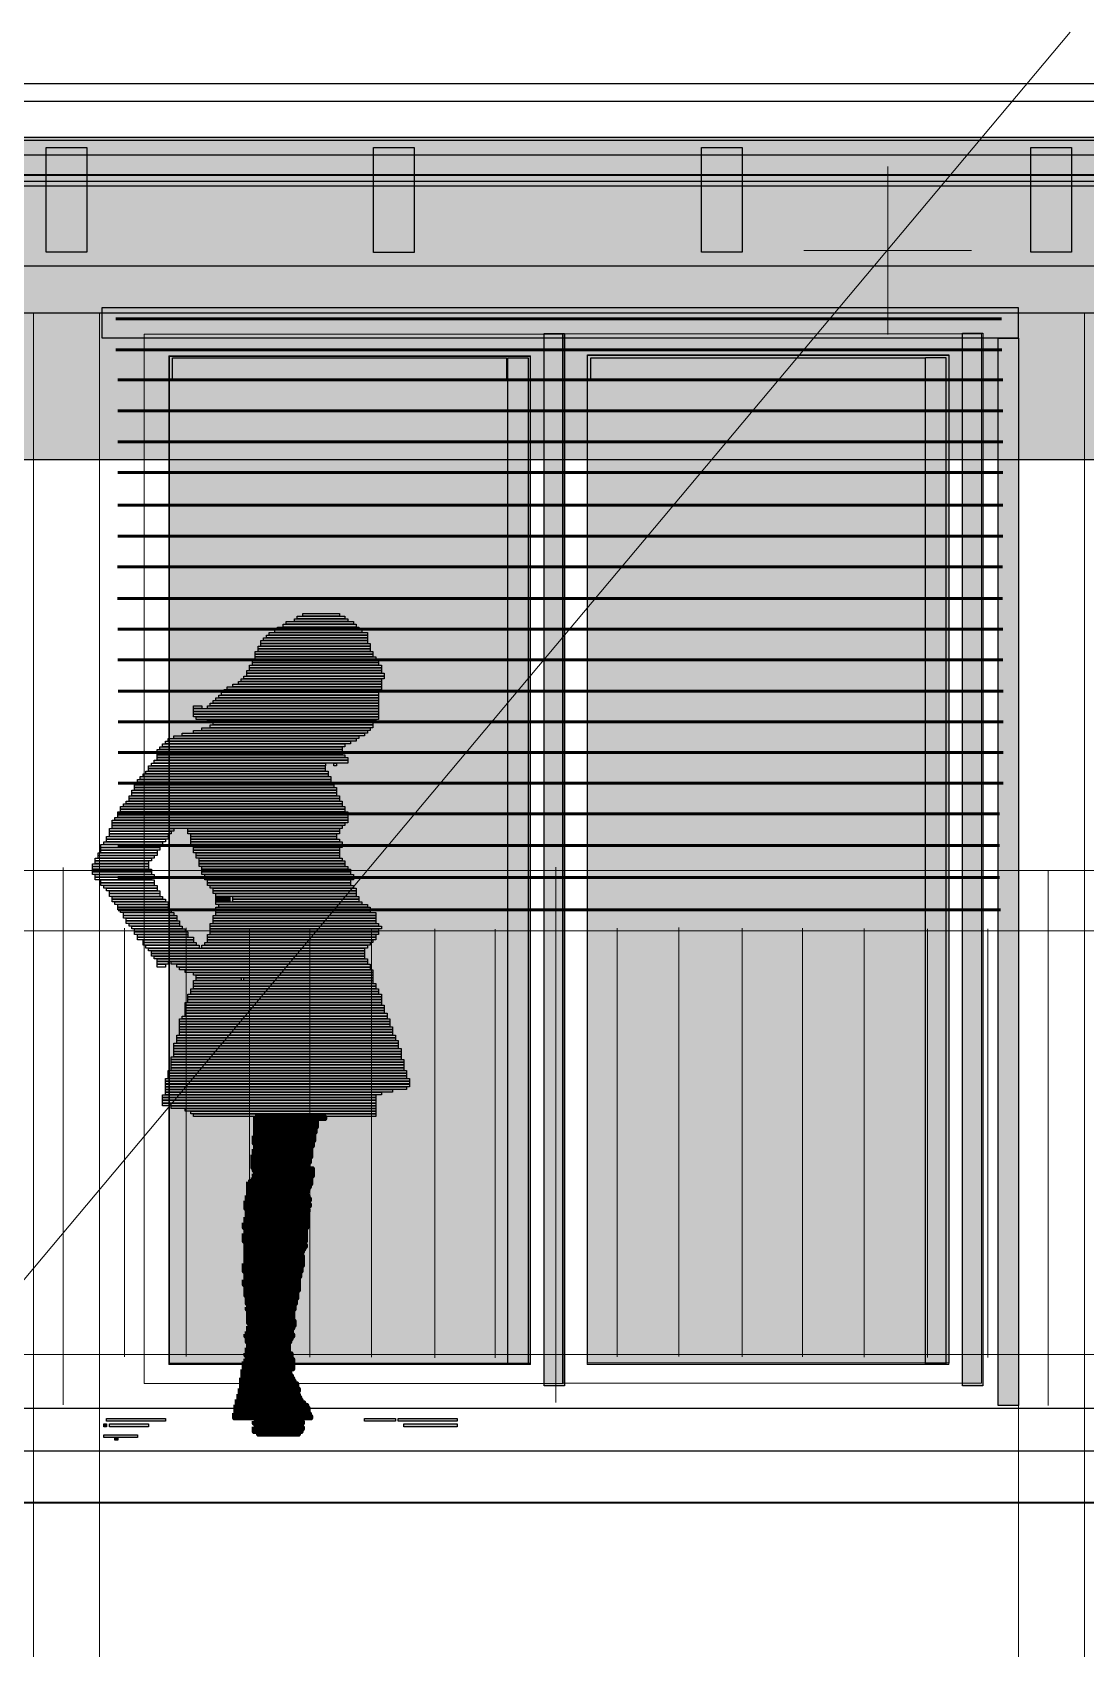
# Model space of a CAD drawing. Header units: millimetres. Extents: x 1 to 41669, y 1850 to 28527.
# Drawn here: x 13670 to 15836, y 20716 to 24039 of the extents above; entities that cross this region are included whole.
import ezdxf

# ---------------------------------------------------------------- set-up
doc = ezdxf.new("R2010")
doc.units = ezdxf.units.MM
doc.header["$LTSCALE"] = 50
for name, color, linetype in [('00_Wand_Bestand', 7, 'Continuous'), ('02_Grundstuecksgrenze', 8, 'Continuous'), ('05_Linien_stark', 7, 'Continuous'), ('06_Linien_fein', 3, 'Continuous'), ('07_Bemassung', 6, 'Continuous')]:
    doc.layers.add(name, color=color, linetype=linetype)

msp = doc.modelspace()

# ---------------------------------------------------------------- hatches: boundary and pattern name
at = {"layer": '00_Wand_Bestand', "transparency": 33554500}
for points in [[(11787.1, 23816.6), (23792, 23816.6), (23792, 23557.9), (11787.1, 23557.9)], [(11791.1, 23823.1), (23792.5, 23823.1), (23792.5, 23159.6), (11791.1, 23159.6)]]:
    msp.add_hatch(color=7, dxfattribs=at).paths.add_polyline_path(points)
at = {"layer": '00_Wand_Bestand'}
for points in [[(14209.2, 22832.7), (14318.8, 22832.7), (14318.8, 22827.2), (14209.2, 22827.2)], [(14215, 22838.4), (14313, 22838.4), (14313, 22832.8), (14215, 22832.8)], [(14226.5, 22844), (14301.5, 22844), (14301.5, 22838.3), (14226.5, 22838.3)], [(14151.5, 22799.2), (14359.1, 22799.2), (14359.1, 22793.6), (14151.5, 22793.6)], [(14157.3, 22804.8), (14359.2, 22804.8), (14359.2, 22799.2), (14157.3, 22799.2)], [(14168.9, 22810.4), (14347.6, 22810.4), (14347.6, 22804.8), (14168.9, 22804.8)], [(14174.6, 22816), (14341.8, 22816), (14341.8, 22810.4), (14174.6, 22810.4)], [(14186.1, 22821.6), (14336.1, 22821.6), (14336.1, 22816), (14186.1, 22816)], [(14191.9, 22827.2), (14330.3, 22827.2), (14330.3, 22821.6), (14191.9, 22821.6)], [(14128.5, 22765.7), (14370.7, 22765.7), (14370.7, 22760.1), (14128.5, 22760.1)], [(14134.3, 22776.9), (14364.9, 22776.9), (14364.9, 22771.3), (14134.3, 22771.3)], [(14134.3, 22771.3), (14364.9, 22771.3), (14364.9, 22765.7), (14134.3, 22765.7)], [(14140, 22788), (14359.2, 22788), (14359.2, 22782.5), (14140, 22782.5)], [(14140, 22782.4), (14364.9, 22782.4), (14364.9, 22776.9), (14140, 22776.9)], [(14145.8, 22793.6), (14359.1, 22793.6), (14359.1, 22788), (14145.8, 22788)], [(14116.9, 22737.7), (14388, 22737.7), (14388, 22732.1), (14116.9, 22732.1)], [(14116.9, 22732.1), (14388, 22732.1), (14388, 22726.5), (14116.9, 22726.5)], [(14122.7, 22748.9), (14382.2, 22748.9), (14382.2, 22743.3), (14122.7, 22743.3)], [(14122.7, 22743.3), (14382.2, 22743.3), (14382.2, 22737.7), (14122.7, 22737.7)], [(14128.5, 22760.1), (14370.7, 22760.1), (14370.7, 22754.5), (14128.5, 22754.5)], [(14128.5, 22754.5), (14376.4, 22754.5), (14376.4, 22748.9), (14128.5, 22748.9)], [(14082.3, 22698.6), (14388, 22698.6), (14388, 22693), (14082.3, 22693)], [(14093.9, 22704.2), (14388, 22704.2), (14388, 22698.6), (14093.9, 22698.6)], [(14099.6, 22709.8), (14388, 22709.8), (14388, 22704.2), (14099.6, 22704.2)], [(14105.4, 22715.3), (14393.8, 22715.3), (14393.8, 22709.8), (14105.4, 22709.8)], [(14111.1, 22726.5), (14388, 22726.5), (14388, 22720.9), (14111.1, 22720.9)], [(14111.1, 22720.9), (14393.8, 22720.9), (14393.8, 22715.3), (14111.1, 22715.3)], [(14042, 22665), (14382.2, 22665), (14382.2, 22659.4), (14042, 22659.4)], [(14047.7, 22670.6), (14382.2, 22670.6), (14382.2, 22665), (14047.7, 22665)], [(14053.5, 22676.2), (14382.2, 22676.2), (14382.2, 22670.6), (14053.5, 22670.6)], [(14059.3, 22681.8), (14382.2, 22681.8), (14382.2, 22676.2), (14059.3, 22676.2)], [(14065, 22687.4), (14388, 22687.4), (14388, 22681.8), (14065, 22681.8)], [(14070.8, 22693), (14388, 22693), (14388, 22687.4), (14070.8, 22687.4)], [(14001.6, 22648.3), (14382.2, 22648.3), (14382.2, 22642.7), (14001.6, 22642.7)], [(14001.6, 22642.7), (14382.2, 22642.7), (14382.2, 22637), (14001.6, 22637)], [(14001.6, 22637.1), (14382.2, 22637.1), (14382.2, 22631.5), (14001.6, 22631.5)], [(14007.4, 22631.5), (14382.2, 22631.5), (14382.2, 22625.9), (14007.4, 22625.9)], [(14036.2, 22659.4), (14382.2, 22659.4), (14382.2, 22653.8), (14036.2, 22653.8)], [(13978.5, 22597.9), (14353.4, 22597.9), (14353.4, 22592.3), (13978.5, 22592.3)], [(14001.6, 22603.5), (14359.1, 22603.5), (14359.1, 22597.9), (14001.6, 22597.9)], [(14018.9, 22609.1), (14364.9, 22609.1), (14364.9, 22603.5), (14018.9, 22603.5)], [(14030.4, 22625.9), (14376.4, 22625.9), (14376.4, 22620.3), (14030.4, 22620.3)], [(14036.2, 22614.7), (14370.7, 22614.7), (14370.7, 22609.1), (14036.2, 22609.1)], [(14042, 22620.3), (14370.7, 22620.3), (14370.7, 22614.7), (14042, 22614.7)], [(13926.6, 22564.4), (14307.3, 22564.4), (14307.3, 22558.8), (13926.6, 22558.8)], [(13932.4, 22570), (14307.3, 22570), (14307.3, 22564.4), (13932.4, 22564.4)], [(13938.1, 22575.6), (14313, 22575.6), (14313, 22570), (13938.1, 22570)], [(13943.9, 22581.1), (14324.5, 22581.1), (14324.5, 22575.6), (13943.9, 22575.6)], [(13949.7, 22586.8), (14336.1, 22586.8), (14336.1, 22581.2), (13949.7, 22581.2)], [(13961.3, 22592.3), (14341.9, 22592.3), (14341.9, 22586.7), (13961.3, 22586.7)], [(13909.3, 22530.8), (14272.6, 22530.8), (14272.6, 22525.2), (13909.3, 22525.2)], [(13920.9, 22542), (14318.8, 22542), (14318.8, 22536.4), (13920.9, 22536.4)], [(13926.6, 22558.8), (14307.3, 22558.8), (14307.3, 22553.2), (13926.6, 22553.2)], [(13926.6, 22553.2), (14313, 22553.2), (14313, 22547.6), (13926.6, 22547.6)], [(13926.6, 22547.6), (14318.8, 22547.6), (14318.8, 22542), (13926.6, 22542)], [(13886.3, 22502.9), (14284.2, 22502.9), (14284.2, 22497.3), (13886.3, 22497.3)], [(13886.3, 22497.3), (14290, 22497.3), (14290, 22491.7), (13886.3, 22491.7)], [(13892, 22508.5), (14284.2, 22508.5), (14284.2, 22502.9), (13892, 22502.9)], [(13897.8, 22514), (14278.4, 22514), (14278.4, 22508.5), (13897.8, 22508.5)], [(13903.6, 22519.7), (14278.4, 22519.7), (14278.4, 22514.1), (13903.6, 22514.1)], [(13909.3, 22525.3), (14272.6, 22525.3), (14272.6, 22519.6), (13909.3, 22519.6)], [(13869, 22469.3), (14301.5, 22469.3), (14301.5, 22463.7), (13869, 22463.7)], [(13869, 22463.7), (14301.5, 22463.7), (14301.5, 22458.2), (13869, 22458.2)], [(13874.7, 22480.5), (14295.7, 22480.5), (14295.7, 22474.9), (13874.7, 22474.9)], [(13874.7, 22474.9), (14295.7, 22474.9), (14295.7, 22469.3), (13874.7, 22469.3)], [(13880.5, 22491.7), (14289.9, 22491.7), (14289.9, 22486.1), (13880.5, 22486.1)], [(13880.5, 22486.1), (14295.7, 22486.1), (14295.7, 22480.5), (13880.5, 22480.5)], [(13845.9, 22435.8), (14318.8, 22435.8), (14318.8, 22430.2), (13845.9, 22430.2)], [(13845.9, 22430.2), (14318.8, 22430.2), (14318.8, 22424.6), (13845.9, 22424.6)], [(13851.7, 22447), (14313, 22447), (14313, 22441.4), (13851.7, 22441.4)], [(13851.7, 22441.4), (14313, 22441.4), (14313, 22435.8), (13851.7, 22435.8)], [(13857.4, 22452.6), (14307.2, 22452.6), (14307.2, 22447), (13857.4, 22447)], [(13863.2, 22458.2), (14307.3, 22458.2), (14307.3, 22452.6), (13863.2, 22452.6)], [(13834.4, 22419), (14318.8, 22419), (14318.8, 22413.4), (13834.4, 22413.4)], [(13834.4, 22413.4), (14313, 22413.4), (14313, 22407.8), (13834.4, 22407.8)], [(13834.4, 22407.8), (14307.3, 22407.8), (14307.3, 22402.2), (13834.4, 22402.2)], [(13840.1, 22424.6), (14318.8, 22424.6), (14318.8, 22419), (13840.1, 22419)], [(13834.4, 22262.4), (13938.2, 22262.4), (13938.2, 22256.9), (13834.4, 22256.9)], [(14047.7, 22262.4), (14076.5, 22262.4), (14076.5, 22256.9), (14047.7, 22256.9)], [(14082.3, 22262.4), (14341.8, 22262.4), (14341.8, 22256.9), (14082.3, 22256.9)], [(13834.4, 22256.9), (13943.9, 22256.9), (13943.9, 22251.3), (13834.4, 22251.3)], [(14047.7, 22256.9), (14076.5, 22256.9), (14076.5, 22251.3), (14047.7, 22251.3)], [(14082.3, 22256.9), (14341.8, 22256.9), (14341.8, 22251.3), (14082.3, 22251.3)], [(13909.3, 22156.2), (14353.4, 22156.2), (14353.4, 22150.6), (13909.3, 22150.6)], [(13915.1, 22150.6), (14353.4, 22150.6), (14353.4, 22145), (13915.1, 22145)], [(13915.1, 22145), (14353.4, 22145), (14353.4, 22139.5), (13915.1, 22139.5)], [(13920.9, 22139.4), (14353.4, 22139.4), (14353.4, 22133.8), (13920.9, 22133.8)], [(13926.6, 22133.9), (14359.1, 22133.9), (14359.1, 22128.3), (13926.6, 22128.3)], [(13972.8, 22117.1), (14364.9, 22117.1), (14364.9, 22111.5), (13972.8, 22111.5)], [(13984.3, 22111.5), (14370.7, 22111.5), (14370.7, 22105.9), (13984.3, 22105.9)], [(14001.6, 22105.9), (14370.7, 22105.9), (14370.7, 22100.3), (14001.6, 22100.3)], [(14007.4, 22100.3), (14370.7, 22100.3), (14370.7, 22094.7), (14007.4, 22094.7)], [(13995.9, 22072.3), (14382.2, 22072.3), (14382.2, 22066.7), (13995.9, 22066.7)], [(13995.9, 22066.8), (14382.2, 22066.8), (14382.2, 22061.2), (13995.9, 22061.2)], [(14001.6, 22089.1), (14370.7, 22089.1), (14370.7, 22083.5), (14001.6, 22083.5)], [(14001.6, 22083.5), (14376.4, 22083.5), (14376.4, 22078), (14001.6, 22078)], [(14001.6, 22077.9), (14376.4, 22077.9), (14376.4, 22072.3), (14001.6, 22072.3)], [(13984.3, 22044.4), (14388, 22044.4), (14388, 22038.8), (13984.3, 22038.8)], [(13984.3, 22038.8), (14393.8, 22038.8), (14393.8, 22033.2), (13984.3, 22033.2)], [(13984.3, 22033.2), (14393.8, 22033.2), (14393.8, 22027.6), (13984.3, 22027.6)], [(13990.1, 22061.1), (14388, 22061.1), (14388, 22055.6), (13990.1, 22055.6)], [(13990.1, 22055.6), (14388, 22055.6), (14388, 22050), (13990.1, 22050)], [(13990.1, 22050), (14388, 22050), (14388, 22044.4), (13990.1, 22044.4)], [(13972.8, 22010.8), (14405.3, 22010.8), (14405.3, 22005.3), (13972.8, 22005.3)], [(13972.8, 22005.3), (14405.3, 22005.3), (14405.3, 21999.7), (13972.8, 21999.7)], [(13972.8, 21999.7), (14405.3, 21999.7), (14405.3, 21994.1), (13972.8, 21994.1)], [(13978.5, 22016.4), (14399.5, 22016.4), (14399.5, 22010.8), (13978.5, 22010.8)], [(13984.3, 22027.6), (14393.8, 22027.6), (14393.8, 22022), (13984.3, 22022)], [(13984.3, 22022), (14399.5, 22022), (14399.5, 22016.4), (13984.3, 22016.4)], [(13967, 21977.3), (14416.8, 21977.3), (14416.8, 21971.7), (13967, 21971.7)], [(13967, 21971.7), (14416.8, 21971.7), (14416.8, 21966.1), (13967, 21966.1)], [(13967, 21966.1), (14422.6, 21966.1), (14422.6, 21960.5), (13967, 21960.5)], [(13972.8, 21994.1), (14411.1, 21994.1), (14411.1, 21988.5), (13972.8, 21988.5)], [(13972.8, 21988.5), (14411.1, 21988.5), (14411.1, 21982.9), (13972.8, 21982.9)], [(13972.8, 21982.9), (14411.1, 21982.9), (14411.1, 21977.3), (13972.8, 21977.3)], [(13955.5, 21932.6), (14428.4, 21932.6), (14428.4, 21927), (13955.5, 21927)], [(13961.3, 21960.5), (14422.6, 21960.5), (14422.6, 21954.9), (13961.3, 21954.9)], [(13961.3, 21954.9), (14422.6, 21954.9), (14422.6, 21949.3), (13961.3, 21949.3)], [(13961.3, 21949.3), (14428.4, 21949.3), (14428.4, 21943.7), (13961.3, 21943.7)], [(13961.3, 21943.7), (14428.4, 21943.7), (14428.4, 21938.2), (13961.3, 21938.2)], [(13961.3, 21938.1), (14428.4, 21938.1), (14428.4, 21932.5), (13961.3, 21932.5)], [(13949.7, 21904.6), (14439.9, 21904.6), (14439.9, 21899), (13949.7, 21899)], [(13949.7, 21899), (14439.9, 21899), (14439.9, 21893.4), (13949.7, 21893.4)], [(13955.5, 21927), (14434.1, 21927), (14434.1, 21921.4), (13955.5, 21921.4)], [(13955.5, 21921.4), (14434.1, 21921.4), (14434.1, 21915.8), (13955.5, 21915.8)], [(13955.5, 21915.8), (14434.1, 21915.8), (14434.1, 21910.2), (13955.5, 21910.2)], [(13955.5, 21910.2), (14434.1, 21910.2), (14434.1, 21904.6), (13955.5, 21904.6)], [(13943.9, 21887.8), (14445.7, 21887.8), (14445.7, 21882.2), (13943.9, 21882.2)], [(13943.9, 21882.3), (14445.7, 21882.3), (14445.7, 21876.7), (13943.9, 21876.7)], [(13943.9, 21876.6), (14445.7, 21876.6), (14445.7, 21871), (13943.9, 21871)], [(13943.9, 21871), (14439.9, 21871), (14439.9, 21865.4), (13943.9, 21865.4)], [(13943.9, 21865.5), (14411.1, 21865.5), (14411.1, 21859.9), (13943.9, 21859.9)], [(13949.7, 21893.4), (14439.9, 21893.4), (14439.9, 21887.8), (13949.7, 21887.8)], [(13938.1, 21854.3), (14376.4, 21854.3), (14376.4, 21848.7), (13938.1, 21848.7)], [(13938.1, 21848.7), (14376.4, 21848.7), (14376.4, 21843.1), (13938.1, 21843.1)], [(13938.1, 21843.1), (14376.4, 21843.1), (14376.4, 21837.5), (13938.1, 21837.5)], [(13938.1, 21837.5), (14376.4, 21837.5), (14376.4, 21831.9), (13938.1, 21831.9)], [(13943.9, 21859.9), (14388, 21859.9), (14388, 21854.3), (13943.9, 21854.3)], [(13955.5, 21831.9), (14376.5, 21831.9), (14376.5, 21826.3), (13955.5, 21826.3)], [(13984.3, 21826.3), (14376.4, 21826.3), (14376.4, 21820.7), (13984.3, 21820.7)], [(13995.9, 21820.7), (14376.5, 21820.7), (14376.5, 21815.1), (13995.9, 21815.1)], [(14001.6, 21815.1), (14376.4, 21815.1), (14376.4, 21809.5), (14001.6, 21809.5)], [(13817.1, 21177.7), (13822.8, 21177.7), (13822.8, 21172.1), (13817.1, 21172.1)], [(13822.9, 21188.9), (13943.9, 21188.9), (13943.9, 21183.3), (13822.9, 21183.3)], [(13828.6, 21177.7), (13909.3, 21177.7), (13909.3, 21172.1), (13828.6, 21172.1)], [(14353.4, 21188.9), (14416.8, 21188.9), (14416.8, 21183.3), (14353.4, 21183.3)], [(14422.6, 21188.9), (14543.7, 21188.9), (14543.7, 21183.3), (14422.6, 21183.3)], [(14434.1, 21177.7), (14543.7, 21177.7), (14543.7, 21172.1), (14434.1, 21172.1)]]:
    msp.add_hatch(color=7, dxfattribs=at).paths.add_polyline_path(points)
at = {"layer": '02_Grundstuecksgrenze', "transparency": 33554595}
msp.add_hatch(color=7, dxfattribs=at).paths.add_polyline_path([(11791.7, 23816.8), (23788.4, 23816.8), (23788.4, 23732), (11791.7, 23732)])
at = {"layer": '02_Grundstuecksgrenze', "transparency": 33554572}
for points in [[(13814.1, 23473.1), (15697.4, 23473.1), (15697.4, 23410.1), (13814.1, 23410.1)], [(14722.9, 23419.7), (14764.5, 23419.7), (14764.5, 21256), (14722.9, 21256)], [(15583.1, 23420.1), (15624.7, 23420.1), (15624.7, 21256.3), (15583.1, 21256.3)], [(15656.1, 23410.1), (15697.7, 23410.1), (15697.7, 21215.7), (15656.1, 21215.7)], [(13958.2, 23369.3), (14645.5, 23369.3), (14645.5, 23323.2), (13958.2, 23323.2)], [(14648.2, 23369.3), (14689.8, 23369.3), (14689.8, 21300.3), (14648.2, 21300.3)], [(14818.4, 23369.7), (15505.8, 23369.7), (15505.8, 23323.6), (14818.4, 23323.6)], [(15506.8, 23370), (15548.4, 23370), (15548.4, 21301), (15506.8, 21301)]]:
    msp.add_hatch(color=7, dxfattribs=at).paths.add_polyline_path(points)
at = {"layer": '02_Grundstuecksgrenze', "transparency": 33554590}
for points in [[(13952.5, 23372.7), (14694.1, 23372.7), (14694.1, 21301.9), (13952.5, 21301.9)], [(14812, 23375.5), (15554.5, 23375.5), (15554.5, 21302.5), (14812, 21302.5)]]:
    msp.add_hatch(color=7, dxfattribs=at).paths.add_polyline_path(points)
at = {"layer": '07_Bemassung'}
for points in [[(13817.1, 21155.4), (13886.3, 21155.4), (13886.3, 21149.8), (13817.1, 21149.8)], [(13840.1, 21149.8), (13845.9, 21149.8), (13845.9, 21144.2), (13840.1, 21144.2)]]:
    msp.add_hatch(color=7, dxfattribs=at).paths.add_polyline_path(points)

# ---------------------------------------------------------------- linework, layer by layer
at = {"layer": '00_Wand_Bestand'}
for points in [[(11787.1, 23816.6), (23792, 23816.6), (23792, 23557.9), (11787.1, 23557.9)], [(11791.1, 23823.1), (23792.5, 23823.1), (23792.5, 23159.6), (11791.1, 23159.6)], [(14209.2, 22832.7), (14318.8, 22832.7), (14318.8, 22827.2), (14209.2, 22827.2)], [(14215, 22838.4), (14313, 22838.4), (14313, 22832.8), (14215, 22832.8)], [(14226.5, 22844), (14301.5, 22844), (14301.5, 22838.3), (14226.5, 22838.3)], [(14151.5, 22799.2), (14359.1, 22799.2), (14359.1, 22793.6), (14151.5, 22793.6)], [(14157.3, 22804.8), (14359.2, 22804.8), (14359.2, 22799.2), (14157.3, 22799.2)], [(14168.9, 22810.4), (14347.6, 22810.4), (14347.6, 22804.8), (14168.9, 22804.8)], [(14174.6, 22816), (14341.8, 22816), (14341.8, 22810.4), (14174.6, 22810.4)], [(14186.1, 22821.6), (14336.1, 22821.6), (14336.1, 22816), (14186.1, 22816)], [(14191.9, 22827.2), (14330.3, 22827.2), (14330.3, 22821.6), (14191.9, 22821.6)], [(14128.5, 22765.7), (14370.7, 22765.7), (14370.7, 22760.1), (14128.5, 22760.1)], [(14134.3, 22776.9), (14364.9, 22776.9), (14364.9, 22771.3), (14134.3, 22771.3)], [(14134.3, 22771.3), (14364.9, 22771.3), (14364.9, 22765.7), (14134.3, 22765.7)], [(14140, 22788), (14359.2, 22788), (14359.2, 22782.5), (14140, 22782.5)], [(14140, 22782.4), (14364.9, 22782.4), (14364.9, 22776.9), (14140, 22776.9)], [(14145.8, 22793.6), (14359.1, 22793.6), (14359.1, 22788), (14145.8, 22788)], [(14116.9, 22737.7), (14388, 22737.7), (14388, 22732.1), (14116.9, 22732.1)], [(14116.9, 22732.1), (14388, 22732.1), (14388, 22726.5), (14116.9, 22726.5)], [(14122.7, 22748.9), (14382.2, 22748.9), (14382.2, 22743.3), (14122.7, 22743.3)], [(14122.7, 22743.3), (14382.2, 22743.3), (14382.2, 22737.7), (14122.7, 22737.7)], [(14128.5, 22760.1), (14370.7, 22760.1), (14370.7, 22754.5), (14128.5, 22754.5)], [(14128.5, 22754.5), (14376.4, 22754.5), (14376.4, 22748.9), (14128.5, 22748.9)], [(14082.3, 22698.6), (14388, 22698.6), (14388, 22693), (14082.3, 22693)], [(14093.9, 22704.2), (14388, 22704.2), (14388, 22698.6), (14093.9, 22698.6)], [(14099.6, 22709.8), (14388, 22709.8), (14388, 22704.2), (14099.6, 22704.2)], [(14105.4, 22715.3), (14393.8, 22715.3), (14393.8, 22709.8), (14105.4, 22709.8)], [(14111.1, 22726.5), (14388, 22726.5), (14388, 22720.9), (14111.1, 22720.9)], [(14111.1, 22720.9), (14393.8, 22720.9), (14393.8, 22715.3), (14111.1, 22715.3)], [(14042, 22665), (14382.2, 22665), (14382.2, 22659.4), (14042, 22659.4)], [(14047.7, 22670.6), (14382.2, 22670.6), (14382.2, 22665), (14047.7, 22665)], [(14053.5, 22676.2), (14382.2, 22676.2), (14382.2, 22670.6), (14053.5, 22670.6)], [(14059.3, 22681.8), (14382.2, 22681.8), (14382.2, 22676.2), (14059.3, 22676.2)], [(14065, 22687.4), (14388, 22687.4), (14388, 22681.8), (14065, 22681.8)], [(14070.8, 22693), (14388, 22693), (14388, 22687.4), (14070.8, 22687.4)], [(14001.6, 22648.3), (14382.2, 22648.3), (14382.2, 22642.7), (14001.6, 22642.7)], [(14001.6, 22642.7), (14382.2, 22642.7), (14382.2, 22637), (14001.6, 22637)], [(14001.6, 22637.1), (14382.2, 22637.1), (14382.2, 22631.5), (14001.6, 22631.5)], [(14007.4, 22631.5), (14382.2, 22631.5), (14382.2, 22625.9), (14007.4, 22625.9)], [(14036.2, 22659.4), (14382.2, 22659.4), (14382.2, 22653.8), (14036.2, 22653.8)], [(13978.5, 22597.9), (14353.4, 22597.9), (14353.4, 22592.3), (13978.5, 22592.3)], [(14001.6, 22603.5), (14359.1, 22603.5), (14359.1, 22597.9), (14001.6, 22597.9)], [(14018.9, 22609.1), (14364.9, 22609.1), (14364.9, 22603.5), (14018.9, 22603.5)], [(14030.4, 22625.9), (14376.4, 22625.9), (14376.4, 22620.3), (14030.4, 22620.3)], [(14036.2, 22614.7), (14370.7, 22614.7), (14370.7, 22609.1), (14036.2, 22609.1)], [(14042, 22620.3), (14370.7, 22620.3), (14370.7, 22614.7), (14042, 22614.7)], [(13926.6, 22564.4), (14307.3, 22564.4), (14307.3, 22558.8), (13926.6, 22558.8)], [(13932.4, 22570), (14307.3, 22570), (14307.3, 22564.4), (13932.4, 22564.4)], [(13938.1, 22575.6), (14313, 22575.6), (14313, 22570), (13938.1, 22570)], [(13943.9, 22581.1), (14324.5, 22581.1), (14324.5, 22575.6), (13943.9, 22575.6)], [(13949.7, 22586.8), (14336.1, 22586.8), (14336.1, 22581.2), (13949.7, 22581.2)], [(13961.3, 22592.3), (14341.9, 22592.3), (14341.9, 22586.7), (13961.3, 22586.7)], [(13909.3, 22530.8), (14272.6, 22530.8), (14272.6, 22525.2), (13909.3, 22525.2)], [(13920.9, 22542), (14318.8, 22542), (14318.8, 22536.4), (13920.9, 22536.4)], [(13926.6, 22558.8), (14307.3, 22558.8), (14307.3, 22553.2), (13926.6, 22553.2)], [(13926.6, 22553.2), (14313, 22553.2), (14313, 22547.6), (13926.6, 22547.6)], [(13926.6, 22547.6), (14318.8, 22547.6), (14318.8, 22542), (13926.6, 22542)], [(13886.3, 22502.9), (14284.2, 22502.9), (14284.2, 22497.3), (13886.3, 22497.3)], [(13886.3, 22497.3), (14290, 22497.3), (14290, 22491.7), (13886.3, 22491.7)], [(13892, 22508.5), (14284.2, 22508.5), (14284.2, 22502.9), (13892, 22502.9)], [(13897.8, 22514), (14278.4, 22514), (14278.4, 22508.5), (13897.8, 22508.5)], [(13903.6, 22519.7), (14278.4, 22519.7), (14278.4, 22514.1), (13903.6, 22514.1)], [(13909.3, 22525.3), (14272.6, 22525.3), (14272.6, 22519.6), (13909.3, 22519.6)], [(13869, 22469.3), (14301.5, 22469.3), (14301.5, 22463.7), (13869, 22463.7)], [(13869, 22463.7), (14301.5, 22463.7), (14301.5, 22458.2), (13869, 22458.2)], [(13874.7, 22480.5), (14295.7, 22480.5), (14295.7, 22474.9), (13874.7, 22474.9)], [(13874.7, 22474.9), (14295.7, 22474.9), (14295.7, 22469.3), (13874.7, 22469.3)], [(13880.5, 22491.7), (14289.9, 22491.7), (14289.9, 22486.1), (13880.5, 22486.1)], [(13880.5, 22486.1), (14295.7, 22486.1), (14295.7, 22480.5), (13880.5, 22480.5)], [(13845.9, 22435.8), (14318.8, 22435.8), (14318.8, 22430.2), (13845.9, 22430.2)], [(13845.9, 22430.2), (14318.8, 22430.2), (14318.8, 22424.6), (13845.9, 22424.6)], [(13851.7, 22447), (14313, 22447), (14313, 22441.4), (13851.7, 22441.4)], [(13851.7, 22441.4), (14313, 22441.4), (14313, 22435.8), (13851.7, 22435.8)], [(13857.4, 22452.6), (14307.2, 22452.6), (14307.2, 22447), (13857.4, 22447)], [(13863.2, 22458.2), (14307.3, 22458.2), (14307.3, 22452.6), (13863.2, 22452.6)], [(13834.4, 22419), (14318.8, 22419), (14318.8, 22413.4), (13834.4, 22413.4)], [(13834.4, 22413.4), (14313, 22413.4), (14313, 22407.8), (13834.4, 22407.8)], [(13834.4, 22407.8), (14307.3, 22407.8), (14307.3, 22402.2), (13834.4, 22402.2)], [(13840.1, 22424.6), (14318.8, 22424.6), (14318.8, 22419), (13840.1, 22419)], [(13834.4, 22262.4), (13938.2, 22262.4), (13938.2, 22256.9), (13834.4, 22256.9)], [(14047.7, 22262.4), (14076.5, 22262.4), (14076.5, 22256.9), (14047.7, 22256.9)], [(14082.3, 22262.4), (14341.8, 22262.4), (14341.8, 22256.9), (14082.3, 22256.9)], [(13834.4, 22256.9), (13943.9, 22256.9), (13943.9, 22251.3), (13834.4, 22251.3)], [(14047.7, 22256.9), (14076.5, 22256.9), (14076.5, 22251.3), (14047.7, 22251.3)], [(14082.3, 22256.9), (14341.8, 22256.9), (14341.8, 22251.3), (14082.3, 22251.3)], [(13909.3, 22156.2), (14353.4, 22156.2), (14353.4, 22150.6), (13909.3, 22150.6)], [(13915.1, 22150.6), (14353.4, 22150.6), (14353.4, 22145), (13915.1, 22145)], [(13915.1, 22145), (14353.4, 22145), (14353.4, 22139.5), (13915.1, 22139.5)], [(13920.9, 22139.4), (14353.4, 22139.4), (14353.4, 22133.8), (13920.9, 22133.8)], [(13926.6, 22133.9), (14359.1, 22133.9), (14359.1, 22128.3), (13926.6, 22128.3)], [(13972.8, 22117.1), (14364.9, 22117.1), (14364.9, 22111.5), (13972.8, 22111.5)], [(13984.3, 22111.5), (14370.7, 22111.5), (14370.7, 22105.9), (13984.3, 22105.9)], [(14001.6, 22105.9), (14370.7, 22105.9), (14370.7, 22100.3), (14001.6, 22100.3)], [(14007.4, 22100.3), (14370.7, 22100.3), (14370.7, 22094.7), (14007.4, 22094.7)], [(13995.9, 22072.3), (14382.2, 22072.3), (14382.2, 22066.7), (13995.9, 22066.7)], [(13995.9, 22066.8), (14382.2, 22066.8), (14382.2, 22061.2), (13995.9, 22061.2)], [(14001.6, 22089.1), (14370.7, 22089.1), (14370.7, 22083.5), (14001.6, 22083.5)], [(14001.6, 22083.5), (14376.4, 22083.5), (14376.4, 22078), (14001.6, 22078)], [(14001.6, 22077.9), (14376.4, 22077.9), (14376.4, 22072.3), (14001.6, 22072.3)], [(13984.3, 22044.4), (14388, 22044.4), (14388, 22038.8), (13984.3, 22038.8)], [(13984.3, 22038.8), (14393.8, 22038.8), (14393.8, 22033.2), (13984.3, 22033.2)], [(13984.3, 22033.2), (14393.8, 22033.2), (14393.8, 22027.6), (13984.3, 22027.6)], [(13990.1, 22061.1), (14388, 22061.1), (14388, 22055.6), (13990.1, 22055.6)], [(13990.1, 22055.6), (14388, 22055.6), (14388, 22050), (13990.1, 22050)], [(13990.1, 22050), (14388, 22050), (14388, 22044.4), (13990.1, 22044.4)], [(13972.8, 22010.8), (14405.3, 22010.8), (14405.3, 22005.3), (13972.8, 22005.3)], [(13972.8, 22005.3), (14405.3, 22005.3), (14405.3, 21999.7), (13972.8, 21999.7)], [(13972.8, 21999.7), (14405.3, 21999.7), (14405.3, 21994.1), (13972.8, 21994.1)], [(13978.5, 22016.4), (14399.5, 22016.4), (14399.5, 22010.8), (13978.5, 22010.8)], [(13984.3, 22027.6), (14393.8, 22027.6), (14393.8, 22022), (13984.3, 22022)], [(13984.3, 22022), (14399.5, 22022), (14399.5, 22016.4), (13984.3, 22016.4)], [(13967, 21977.3), (14416.8, 21977.3), (14416.8, 21971.7), (13967, 21971.7)], [(13967, 21971.7), (14416.8, 21971.7), (14416.8, 21966.1), (13967, 21966.1)], [(13967, 21966.1), (14422.6, 21966.1), (14422.6, 21960.5), (13967, 21960.5)], [(13972.8, 21994.1), (14411.1, 21994.1), (14411.1, 21988.5), (13972.8, 21988.5)], [(13972.8, 21988.5), (14411.1, 21988.5), (14411.1, 21982.9), (13972.8, 21982.9)], [(13972.8, 21982.9), (14411.1, 21982.9), (14411.1, 21977.3), (13972.8, 21977.3)], [(13955.5, 21932.6), (14428.4, 21932.6), (14428.4, 21927), (13955.5, 21927)], [(13961.3, 21960.5), (14422.6, 21960.5), (14422.6, 21954.9), (13961.3, 21954.9)], [(13961.3, 21954.9), (14422.6, 21954.9), (14422.6, 21949.3), (13961.3, 21949.3)], [(13961.3, 21949.3), (14428.4, 21949.3), (14428.4, 21943.7), (13961.3, 21943.7)], [(13961.3, 21943.7), (14428.4, 21943.7), (14428.4, 21938.2), (13961.3, 21938.2)], [(13961.3, 21938.1), (14428.4, 21938.1), (14428.4, 21932.5), (13961.3, 21932.5)], [(13949.7, 21904.6), (14439.9, 21904.6), (14439.9, 21899), (13949.7, 21899)], [(13949.7, 21899), (14439.9, 21899), (14439.9, 21893.4), (13949.7, 21893.4)], [(13955.5, 21927), (14434.1, 21927), (14434.1, 21921.4), (13955.5, 21921.4)], [(13955.5, 21921.4), (14434.1, 21921.4), (14434.1, 21915.8), (13955.5, 21915.8)], [(13955.5, 21915.8), (14434.1, 21915.8), (14434.1, 21910.2), (13955.5, 21910.2)], [(13955.5, 21910.2), (14434.1, 21910.2), (14434.1, 21904.6), (13955.5, 21904.6)], [(13943.9, 21887.8), (14445.7, 21887.8), (14445.7, 21882.2), (13943.9, 21882.2)], [(13943.9, 21882.3), (14445.7, 21882.3), (14445.7, 21876.7), (13943.9, 21876.7)], [(13943.9, 21876.6), (14445.7, 21876.6), (14445.7, 21871), (13943.9, 21871)], [(13943.9, 21871), (14439.9, 21871), (14439.9, 21865.4), (13943.9, 21865.4)], [(13943.9, 21865.5), (14411.1, 21865.5), (14411.1, 21859.9), (13943.9, 21859.9)], [(13949.7, 21893.4), (14439.9, 21893.4), (14439.9, 21887.8), (13949.7, 21887.8)], [(13938.1, 21854.3), (14376.4, 21854.3), (14376.4, 21848.7), (13938.1, 21848.7)], [(13938.1, 21848.7), (14376.4, 21848.7), (14376.4, 21843.1), (13938.1, 21843.1)], [(13938.1, 21843.1), (14376.4, 21843.1), (14376.4, 21837.5), (13938.1, 21837.5)], [(13938.1, 21837.5), (14376.4, 21837.5), (14376.4, 21831.9), (13938.1, 21831.9)], [(13943.9, 21859.9), (14388, 21859.9), (14388, 21854.3), (13943.9, 21854.3)], [(13955.5, 21831.9), (14376.5, 21831.9), (14376.5, 21826.3), (13955.5, 21826.3)], [(13984.3, 21826.3), (14376.4, 21826.3), (14376.4, 21820.7), (13984.3, 21820.7)], [(13995.9, 21820.7), (14376.5, 21820.7), (14376.5, 21815.1), (13995.9, 21815.1)], [(14001.6, 21815.1), (14376.4, 21815.1), (14376.4, 21809.5), (14001.6, 21809.5)], [(13817.1, 21177.7), (13822.8, 21177.7), (13822.8, 21172.1), (13817.1, 21172.1)], [(13822.9, 21188.9), (13943.9, 21188.9), (13943.9, 21183.3), (13822.9, 21183.3)], [(13828.6, 21177.7), (13909.3, 21177.7), (13909.3, 21172.1), (13828.6, 21172.1)], [(14353.4, 21188.9), (14416.8, 21188.9), (14416.8, 21183.3), (14353.4, 21183.3)], [(14422.6, 21188.9), (14543.7, 21188.9), (14543.7, 21183.3), (14422.6, 21183.3)], [(14434.1, 21177.7), (14543.7, 21177.7), (14543.7, 21172.1), (14434.1, 21172.1)]]:
    msp.add_lwpolyline(points, close=True, dxfattribs=at)
at = {"layer": '02_Grundstuecksgrenze'}
for points in [[(11791.7, 23816.8), (23788.4, 23816.8), (23788.4, 23732), (11791.7, 23732)], [(13814.1, 23473.1), (15697.4, 23473.1), (15697.4, 23410.1), (13814.1, 23410.1)], [(14722.9, 23419.7), (14764.5, 23419.7), (14764.5, 21256), (14722.9, 21256)], [(15583.1, 23420.1), (15624.7, 23420.1), (15624.7, 21256.3), (15583.1, 21256.3)], [(15656.1, 23410.1), (15697.7, 23410.1), (15697.7, 21215.7), (15656.1, 21215.7)], [(13952.5, 23372.7), (14694.1, 23372.7), (14694.1, 21301.9), (13952.5, 21301.9)], [(13958.2, 23369.3), (14645.5, 23369.3), (14645.5, 23323.2), (13958.2, 23323.2)], [(14648.2, 23369.3), (14689.8, 23369.3), (14689.8, 21300.3), (14648.2, 21300.3)], [(14812, 23375.5), (15554.5, 23375.5), (15554.5, 21302.5), (14812, 21302.5)], [(14818.4, 23369.7), (15505.8, 23369.7), (15505.8, 23323.6), (14818.4, 23323.6)], [(15506.8, 23370), (15548.4, 23370), (15548.4, 21301), (15506.8, 21301)]]:
    msp.add_lwpolyline(points, close=True, dxfattribs=at)
at = {"layer": '05_Linien_stark', "lineweight": 53}
for p, q in [((15662.8, 23449.3), (13842, 23449.3)), ((15663.6, 23385.7), (13841.9, 23385.7)), ((15665.9, 23324.5), (13845.9, 23324.5)), ((15666, 23260.3), (13846, 23260.3)), ((15666, 23196.7), (13846, 23196.7)), ((15665.9, 23133.9), (13845.9, 23133.9)), ((15665.9, 23066.2), (13845.9, 23066.2)), ((15665.9, 23002.6), (13845.9, 23002.6)), ((15665.3, 22939.8), (13845.6, 22939.8)), ((15665.3, 22874.9), (13845.6, 22874.9)), ((15665.7, 22811.3), (13846.1, 22811.3)), ((15666.1, 22748.4), (13845.9, 22748.4)), ((15666.8, 22684.4), (13847, 22684.4)), ((15666.7, 22620.8), (13847, 22620.8)), ((15666.6, 22557.9), (13846.8, 22557.9)), ((15666.7, 22495.1), (13846.9, 22495.1)), ((15658.7, 22431.8), (13846.2, 22431.8)), ((15658.6, 22366.9), (13846.1, 22366.9)), ((15659.1, 22301.4), (13846, 22301.4)), ((15661.2, 22235), (13846.5, 22235))]:
    msp.add_line(p, q, dxfattribs=at)
at = {"layer": '05_Linien_stark', "lineweight": 15}
for p, q in [((11824.7, 22315.4), (23754.6, 22315.4)), ((13733.4, 22321.9), (13733.4, 21217.1)), ((14746.7, 22322.1), (14746.7, 21222.1)), ((15759.1, 22315.6), (15759.1, 21215.6)), ((13860, 22197), (13860, 21315.7)), ((13986.3, 22197.9), (13986.3, 21316.5)), ((14116.7, 22196.8), (14116.7, 21315.4)), ((14240.8, 22196.7), (14240.8, 21315.4)), ((14367.6, 22196.4), (14367.6, 21315)), ((14873.1, 22197.2), (14873.1, 21315.9)), ((14999.4, 22198.1), (14999.4, 21316.7)), ((15129.7, 22197), (15129.7, 21315.6)), ((15253.9, 22196.9), (15253.9, 21315.6)), ((15380.7, 22196.6), (15380.7, 21315.3)), ((11824.3, 22191.5), (23753.3, 22191.5)), ((14497.9, 22195.3), (14497.9, 21314)), ((14622.1, 22195.2), (14622.1, 21313.9)), ((15511, 22195.5), (15511, 21314.2)), ((15635.2, 22195.4), (15635.2, 21314.1)), ((11824.5, 21320.3), (23754.4, 21320.3))]:
    msp.add_line(p, q, dxfattribs=at)
at = {"layer": '05_Linien_stark', "lineweight": 25}
for points in [[(11785.2, 23933.5), (23794.4, 23933.5), (23794.4, 23822.2), (11785.2, 23822.2)], [(11785.3, 23897.3), (23793.4, 23897.3), (23793.4, 23745.4), (11785.3, 23745.4)], [(13698.4, 23801.8), (13782.1, 23801.8), (13782.1, 23586.4), (13698.4, 23586.4)], [(14371.8, 23801.5), (14455.6, 23801.5), (14455.6, 23586.2), (14371.8, 23586.2)], [(15046.4, 23802), (15130.1, 23802), (15130.1, 23586.6), (15046.4, 23586.6)], [(15723.3, 23801.8), (15807, 23801.8), (15807, 23586.4), (15723.3, 23586.4)], [(11785.9, 23786.8), (23793.6, 23786.8), (23793.6, 23744), (11785.9, 23744)], [(11786.6, 23723.1), (23794.3, 23723.1), (23794.3, 23461.2), (11786.6, 23461.2)], [(11786, 21210.4), (23793.7, 21210.4), (23793.7, 21121.7), (11786, 21121.7)], [(11786.6, 21122.5), (23794.6, 21122.5), (23794.6, 21016.5), (11786.6, 21016.5)], [(11785.4, 21015.6), (23794.7, 21015.6), (23794.7, 20681.1), (11785.4, 20681.1)]]:
    msp.add_lwpolyline(points, close=True, dxfattribs=at)
at = {"layer": '05_Linien_stark', "lineweight": 20}
for points in [[(13672.6, 23461.7), (13808.4, 23461.7), (13808.4, 17952.1), (13672.6, 17952.1)], [(15697.8, 23461.4), (15833.6, 23461.4), (15833.6, 17953.2), (15697.8, 17953.2)], [(13900.3, 23418.2), (14761.8, 23418.2), (14761.8, 21260.9), (13900.3, 21260.9)], [(14760.5, 23418.6), (15622, 23418.6), (15622, 21261.3), (14760.5, 21261.3)], [(13951, 23373.5), (14694.5, 23373.5), (14694.5, 21299.8), (13951, 21299.8)], [(14811.2, 23373.9), (15554.7, 23373.9), (15554.7, 21300.2), (14811.2, 21300.2)]]:
    msp.add_lwpolyline(points, close=True, dxfattribs=at)
at = {"layer": '05_Linien_stark', "lineweight": 211}
for points in [[(14128.5, 21809.5), (14272.6, 21809.5), (14272.6, 21804), (14128.5, 21804)], [(14128.5, 21804), (14255.3, 21804), (14255.3, 21798.4), (14128.5, 21798.4)], [(14128.5, 21798.4), (14255.3, 21798.4), (14255.3, 21792.8), (14128.5, 21792.8)], [(14125.6, 21770.4), (14249.6, 21770.4), (14249.6, 21764.8), (14125.6, 21764.8)], [(14125.6, 21764.8), (14249.6, 21764.8), (14249.6, 21759.2), (14125.6, 21759.2)], [(14128.5, 21792.8), (14255.3, 21792.8), (14255.3, 21787.2), (14128.5, 21787.2)], [(14128.5, 21787.2), (14252.5, 21787.2), (14252.5, 21781.6), (14128.5, 21781.6)], [(14128.5, 21781.6), (14252.5, 21781.6), (14252.5, 21776), (14128.5, 21776)], [(14128.5, 21776), (14249.6, 21776), (14249.6, 21770.4), (14128.5, 21770.4)], [(14122.7, 21731.3), (14243.8, 21731.3), (14243.8, 21725.7), (14122.7, 21725.7)], [(14125.6, 21759.2), (14246.7, 21759.2), (14246.7, 21753.7), (14125.6, 21753.7)], [(14125.6, 21742.4), (14243.8, 21742.4), (14243.8, 21736.9), (14125.6, 21736.9)], [(14125.6, 21736.8), (14243.8, 21736.8), (14243.8, 21731.3), (14125.6, 21731.3)], [(14128.5, 21753.7), (14246.7, 21753.7), (14246.7, 21748), (14128.5, 21748)], [(14128.5, 21748), (14243.8, 21748), (14243.8, 21742.4), (14128.5, 21742.4)], [(14122.7, 21725.7), (14240.9, 21725.7), (14240.9, 21720.1), (14122.7, 21720.1)], [(14122.7, 21720.1), (14240.9, 21720.1), (14240.9, 21714.5), (14122.7, 21714.5)], [(14122.7, 21714.5), (14238, 21714.5), (14238, 21708.9), (14122.7, 21708.9)], [(14122.7, 21708.9), (14238, 21708.9), (14238, 21703.3), (14122.7, 21703.3)], [(14125.6, 21703.3), (14246.7, 21703.3), (14246.7, 21697.7), (14125.6, 21697.7)], [(14128.5, 21697.7), (14246.7, 21697.7), (14246.7, 21692.1), (14128.5, 21692.1)], [(14114.1, 21675.4), (14243.8, 21675.4), (14243.8, 21669.8), (14114.1, 21669.8)], [(14114.1, 21669.7), (14240.9, 21669.7), (14240.9, 21664.2), (14114.1, 21664.2)], [(14119.8, 21681), (14243.8, 21681), (14243.8, 21675.4), (14119.8, 21675.4)], [(14125.6, 21692.1), (14246.7, 21692.1), (14246.7, 21686.6), (14125.6, 21686.6)], [(14128.5, 21686.5), (14243.8, 21686.5), (14243.8, 21680.9), (14128.5, 21680.9)], [(14108.3, 21636.2), (14238.1, 21636.2), (14238.1, 21630.6), (14108.3, 21630.6)], [(14111.2, 21647.4), (14238, 21647.4), (14238, 21641.8), (14111.2, 21641.8)], [(14111.2, 21641.8), (14240.9, 21641.8), (14240.9, 21636.2), (14111.2, 21636.2)], [(14114.1, 21664.2), (14238, 21664.2), (14238, 21658.6), (14114.1, 21658.6)], [(14114.1, 21658.6), (14235.2, 21658.6), (14235.2, 21653), (14114.1, 21653)], [(14114.1, 21653), (14232.3, 21653), (14232.3, 21647.4), (14114.1, 21647.4)], [(14108.3, 21630.6), (14240.9, 21630.6), (14240.9, 21625), (14108.3, 21625)], [(14108.3, 21625), (14235.2, 21625), (14235.2, 21619.4), (14108.3, 21619.4)], [(14108.3, 21602.7), (14235.2, 21602.7), (14235.2, 21597.1), (14108.3, 21597.1)], [(14111.2, 21619.4), (14238, 21619.4), (14238, 21613.8), (14111.2, 21613.8)], [(14111.2, 21613.9), (14235.2, 21613.9), (14235.2, 21608.3), (14111.2, 21608.3)], [(14111.2, 21608.3), (14235.2, 21608.3), (14235.2, 21602.7), (14111.2, 21602.7)], [(14105.4, 21591.5), (14235.2, 21591.5), (14235.2, 21585.9), (14105.4, 21585.9)], [(14105.4, 21585.9), (14235.2, 21585.9), (14235.2, 21580.3), (14105.4, 21580.3)], [(14105.4, 21569.1), (14232.3, 21569.1), (14232.3, 21563.5), (14105.4, 21563.5)], [(14108.3, 21597.1), (14235.2, 21597.1), (14235.2, 21591.5), (14108.3, 21591.5)], [(14108.3, 21580.3), (14232.3, 21580.3), (14232.3, 21574.7), (14108.3, 21574.7)], [(14108.3, 21574.7), (14232.3, 21574.7), (14232.3, 21569.1), (14108.3, 21569.1)], [(14105.4, 21563.5), (14232.3, 21563.5), (14232.3, 21557.9), (14105.4, 21557.9)], [(14105.4, 21557.9), (14232.3, 21557.9), (14232.3, 21552.4), (14105.4, 21552.4)], [(14108.3, 21552.4), (14229.4, 21552.4), (14229.4, 21546.7), (14108.3, 21546.7)], [(14108.3, 21546.7), (14232.3, 21546.7), (14232.3, 21541.1), (14108.3, 21541.1)], [(14108.3, 21541.2), (14229.4, 21541.2), (14229.4, 21535.6), (14108.3, 21535.6)], [(14108.3, 21535.6), (14226.5, 21535.6), (14226.5, 21530), (14108.3, 21530)], [(14105.4, 21507.6), (14226.5, 21507.6), (14226.5, 21502), (14105.4, 21502)], [(14105.4, 21502), (14223.6, 21502), (14223.6, 21496.4), (14105.4, 21496.4)], [(14108.3, 21530), (14223.6, 21530), (14223.6, 21524.4), (14108.3, 21524.4)], [(14108.3, 21524.4), (14226.5, 21524.4), (14226.5, 21518.8), (14108.3, 21518.8)], [(14108.3, 21518.8), (14226.5, 21518.8), (14226.5, 21513.2), (14108.3, 21513.2)], [(14108.3, 21513.2), (14226.5, 21513.2), (14226.5, 21507.6), (14108.3, 21507.6)], [(14105.4, 21496.4), (14223.6, 21496.4), (14223.6, 21490.8), (14105.4, 21490.8)], [(14105.4, 21474.1), (14217.9, 21474.1), (14217.9, 21468.5), (14105.4, 21468.5)], [(14105.4, 21468.5), (14217.9, 21468.5), (14217.9, 21462.9), (14105.4, 21462.9)], [(14108.3, 21490.8), (14220.7, 21490.8), (14220.7, 21485.3), (14108.3, 21485.3)], [(14108.3, 21485.2), (14220.8, 21485.2), (14220.8, 21479.7), (14108.3, 21479.7)], [(14108.3, 21479.7), (14217.9, 21479.7), (14217.9, 21474.1), (14108.3, 21474.1)], [(14108.3, 21462.9), (14217.9, 21462.9), (14217.9, 21457.3), (14108.3, 21457.3)], [(14108.3, 21457.3), (14217.9, 21457.3), (14217.9, 21451.7), (14108.3, 21451.7)], [(14108.3, 21451.7), (14215, 21451.7), (14215, 21446.1), (14108.3, 21446.1)], [(14108.3, 21446.1), (14215, 21446.1), (14215, 21440.5), (14108.3, 21440.5)], [(14111.2, 21440.5), (14215, 21440.5), (14215, 21434.9), (14111.2, 21434.9)], [(14111.2, 21434.9), (14212.1, 21434.9), (14212.1, 21429.3), (14111.2, 21429.3)], [(14111.2, 21429.4), (14212.1, 21429.4), (14212.1, 21423.7), (14111.2, 21423.7)], [(14111.2, 21418.1), (14209.2, 21418.1), (14209.2, 21412.6), (14111.2, 21412.6)], [(14114.1, 21423.7), (14209.2, 21423.7), (14209.2, 21418.1), (14114.1, 21418.1)], [(14114.1, 21412.6), (14206.3, 21412.6), (14206.3, 21407), (14114.1, 21407)], [(14114.1, 21407), (14206.3, 21407), (14206.3, 21401.4), (14114.1, 21401.4)], [(14114.1, 21401.4), (14206.3, 21401.4), (14206.3, 21395.8), (14114.1, 21395.8)], [(14111.2, 21367.8), (14203.5, 21367.8), (14203.5, 21362.2), (14111.2, 21362.2)], [(14114.1, 21395.8), (14206.3, 21395.8), (14206.3, 21390.2), (14114.1, 21390.2)], [(14114.1, 21390.2), (14209.2, 21390.2), (14209.2, 21384.6), (14114.1, 21384.6)], [(14114.1, 21379), (14206.3, 21379), (14206.3, 21373.4), (14114.1, 21373.4)], [(14114.1, 21373.4), (14203.5, 21373.4), (14203.5, 21367.8), (14114.1, 21367.8)], [(14116.9, 21384.6), (14209.2, 21384.6), (14209.2, 21379), (14116.9, 21379)], [(14108.3, 21362.3), (14206.3, 21362.3), (14206.3, 21356.7), (14108.3, 21356.7)], [(14111.2, 21356.7), (14203.4, 21356.7), (14203.4, 21351.1), (14111.2, 21351.1)], [(14111.2, 21351.1), (14200.6, 21351.1), (14200.6, 21345.5), (14111.2, 21345.5)], [(14111.2, 21334.3), (14197.7, 21334.3), (14197.7, 21328.7), (14111.2, 21328.7)], [(14114.1, 21345.5), (14197.7, 21345.5), (14197.7, 21339.9), (14114.1, 21339.9)], [(14114.1, 21339.9), (14197.7, 21339.9), (14197.7, 21334.3), (14114.1, 21334.3)], [(14105.4, 21306.3), (14206.3, 21306.3), (14206.3, 21300.7), (14105.4, 21300.7)], [(14105.4, 21300.7), (14206.3, 21300.7), (14206.3, 21295.1), (14105.4, 21295.1)], [(14108.3, 21323.1), (14203.4, 21323.1), (14203.4, 21317.5), (14108.3, 21317.5)], [(14108.3, 21311.9), (14206.3, 21311.9), (14206.3, 21306.3), (14108.3, 21306.3)], [(14111.2, 21328.7), (14197.7, 21328.7), (14197.7, 21323.1), (14111.2, 21323.1)], [(14111.2, 21317.5), (14203.4, 21317.5), (14203.4, 21311.9), (14111.2, 21311.9)], [(14099.6, 21272.8), (14206.3, 21272.8), (14206.3, 21267.2), (14099.6, 21267.2)], [(14099.6, 21267.2), (14209.2, 21267.2), (14209.2, 21261.6), (14099.6, 21261.6)], [(14102.5, 21289.6), (14200.6, 21289.6), (14200.6, 21284), (14102.5, 21284)], [(14102.5, 21284), (14200.6, 21284), (14200.6, 21278.4), (14102.5, 21278.4)], [(14102.5, 21278.4), (14203.5, 21278.4), (14203.5, 21272.8), (14102.5, 21272.8)], [(14105.4, 21295.1), (14206.3, 21295.1), (14206.3, 21289.5), (14105.4, 21289.5)], [(14093.9, 21239.2), (14217.9, 21239.2), (14217.9, 21233.7), (14093.9, 21233.7)], [(14093.9, 21233.6), (14220.8, 21233.6), (14220.8, 21228), (14093.9, 21228)], [(14096.8, 21250.4), (14217.9, 21250.4), (14217.9, 21244.8), (14096.8, 21244.8)], [(14096.8, 21244.8), (14215, 21244.8), (14215, 21239.2), (14096.8, 21239.2)], [(14099.6, 21261.6), (14215, 21261.6), (14215, 21256), (14099.6, 21256)], [(14099.6, 21256), (14215, 21256), (14215, 21250.4), (14099.6, 21250.4)], [(14085.2, 21200.1), (14240.9, 21200.1), (14240.9, 21194.5), (14085.2, 21194.5)], [(14088.1, 21216.8), (14235.2, 21216.8), (14235.2, 21211.3), (14088.1, 21211.3)], [(14088.1, 21211.3), (14238.1, 21211.3), (14238.1, 21205.7), (14088.1, 21205.7)], [(14088.1, 21205.7), (14238.1, 21205.7), (14238.1, 21200.1), (14088.1, 21200.1)], [(14091, 21228.1), (14223.7, 21228.1), (14223.7, 21222.4), (14091, 21222.4)], [(14091, 21222.5), (14229.4, 21222.5), (14229.4, 21216.9), (14091, 21216.9)], [(14085.2, 21194.5), (14243.8, 21194.5), (14243.8, 21188.9), (14085.2, 21188.9)], [(14125.6, 21183.3), (14226.5, 21183.3), (14226.5, 21177.7), (14125.6, 21177.7)], [(14125.6, 21172.1), (14226.5, 21172.1), (14226.5, 21166.5), (14125.6, 21166.5)], [(14125.6, 21166.5), (14223.6, 21166.5), (14223.6, 21161), (14125.6, 21161)], [(14134.3, 21161), (14217.9, 21161), (14217.9, 21155.4), (14134.3, 21155.4)]]:
    msp.add_lwpolyline(points, close=True, dxfattribs=at)
at = {"layer": '06_Linien_fein', "lineweight": 9}
msp.add_line((10998.4, 18310.9), (15804.5, 24038.6), dxfattribs=at)
at = {"layer": '06_Linien_fein', "lineweight": 5}
for p, q in [((15429, 23417.5), (15429, 23763)), ((15601.7, 23590.3), (15256.3, 23590.3))]:
    msp.add_line(p, q, dxfattribs=at)
at = {"layer": '06_Linien_fein'}
for points in [[(14001.6, 22653.8), (14018.9, 22653.8), (14018.9, 22648.3), (14001.6, 22648.3)], [(14030.4, 22653.8), (14382.2, 22653.8), (14382.2, 22648.3), (14030.4, 22648.3)], [(13915.1, 22536.4), (14272.7, 22536.4), (14272.7, 22530.9), (13915.1, 22530.9)], [(14289.9, 22536.4), (14295.7, 22536.4), (14295.7, 22530.9), (14289.9, 22530.9)], [(13828.6, 22402.2), (13961.2, 22402.2), (13961.2, 22396.6), (13828.6, 22396.6)], [(13828.6, 22396.6), (13955.5, 22396.6), (13955.5, 22391.1), (13828.6, 22391.1)], [(13990.1, 22402.2), (14301.5, 22402.2), (14301.5, 22396.6), (13990.1, 22396.6)], [(13990.1, 22396.6), (14301.5, 22396.6), (14301.5, 22391.1), (13990.1, 22391.1)], [(13811.3, 22368.7), (13932.4, 22368.7), (13932.4, 22363.1), (13811.3, 22363.1)], [(13811.3, 22363.1), (13932.4, 22363.1), (13932.4, 22357.5), (13811.3, 22357.5)], [(13817.1, 22374.3), (13938.2, 22374.3), (13938.2, 22368.7), (13817.1, 22368.7)], [(13822.9, 22385.5), (13949.7, 22385.5), (13949.7, 22379.9), (13822.9, 22379.9)], [(13822.9, 22379.9), (13943.9, 22379.9), (13943.9, 22374.3), (13822.9, 22374.3)], [(13828.6, 22391), (13949.7, 22391), (13949.7, 22385.4), (13828.6, 22385.4)], [(13995.9, 22391), (14295.7, 22391), (14295.7, 22385.4), (13995.9, 22385.4)], [(13995.9, 22385.5), (14295.7, 22385.5), (14295.7, 22379.9), (13995.9, 22379.9)], [(13995.9, 22379.9), (14301.5, 22379.9), (14301.5, 22374.3), (13995.9, 22374.3)], [(13995.9, 22374.3), (14307.3, 22374.3), (14307.3, 22368.7), (13995.9, 22368.7)], [(14001.6, 22368.7), (14307.2, 22368.7), (14307.2, 22363.1), (14001.6, 22363.1)], [(14001.6, 22363.1), (14301.5, 22363.1), (14301.5, 22357.5), (14001.6, 22357.5)], [(13794, 22329.5), (13909.3, 22329.5), (13909.3, 22324), (13794, 22324)], [(13799.7, 22340.7), (13915.1, 22340.7), (13915.1, 22335.1), (13799.7, 22335.1)], [(13799.7, 22335.2), (13909.3, 22335.2), (13909.3, 22329.6), (13799.7, 22329.6)], [(13805.5, 22351.9), (13926.7, 22351.9), (13926.7, 22346.3), (13805.5, 22346.3)], [(13805.5, 22346.3), (13920.9, 22346.3), (13920.9, 22340.7), (13805.5, 22340.7)], [(13811.3, 22357.5), (13926.6, 22357.5), (13926.6, 22351.9), (13811.3, 22351.9)], [(14001.6, 22357.5), (14301.5, 22357.5), (14301.5, 22351.9), (14001.6, 22351.9)], [(14007.4, 22351.9), (14301.5, 22351.9), (14301.5, 22346.3), (14007.4, 22346.3)], [(14007.4, 22346.3), (14301.5, 22346.3), (14301.5, 22340.7), (14007.4, 22340.7)], [(14013.1, 22340.7), (14307.3, 22340.7), (14307.3, 22335.1), (14013.1, 22335.1)], [(14013.1, 22335.2), (14313, 22335.2), (14313, 22329.6), (14013.1, 22329.6)], [(14013.1, 22329.5), (14313, 22329.5), (14313, 22324), (14013.1, 22324)], [(13794, 22324), (13909.3, 22324), (13909.3, 22318.4), (13794, 22318.4)], [(13794, 22318.4), (13915.1, 22318.4), (13915.1, 22312.8), (13794, 22312.8)], [(13794, 22312.7), (13915.1, 22312.7), (13915.1, 22307.2), (13794, 22307.2)], [(13799.7, 22307.2), (13920.9, 22307.2), (13920.9, 22301.6), (13799.7, 22301.6)], [(13799.7, 22301.6), (13915.1, 22301.6), (13915.1, 22296), (13799.7, 22296)], [(13811.3, 22296), (13920.9, 22296), (13920.9, 22290.4), (13811.3, 22290.4)], [(14018.9, 22324), (14318.8, 22324), (14318.8, 22318.4), (14018.9, 22318.4)], [(14018.9, 22318.4), (14324.5, 22318.4), (14324.5, 22312.8), (14018.9, 22312.8)], [(14018.9, 22312.7), (14324.5, 22312.7), (14324.5, 22307.2), (14018.9, 22307.2)], [(14024.7, 22307.2), (14330.3, 22307.2), (14330.3, 22301.6), (14024.7, 22301.6)], [(14024.7, 22301.6), (14330.3, 22301.6), (14330.3, 22296), (14024.7, 22296)], [(14030.4, 22296), (14324.5, 22296), (14324.5, 22290.4), (14030.4, 22290.4)], [(13811.3, 22290.4), (13920.9, 22290.4), (13920.9, 22284.8), (13811.3, 22284.8)], [(13817.1, 22284.8), (13926.6, 22284.8), (13926.6, 22279.2), (13817.1, 22279.2)], [(13822.9, 22279.2), (13926.7, 22279.2), (13926.7, 22273.6), (13822.9, 22273.6)], [(13828.6, 22273.6), (13932.4, 22273.6), (13932.4, 22268), (13828.6, 22268)], [(13828.6, 22268), (13932.4, 22268), (13932.4, 22262.4), (13828.6, 22262.4)], [(14030.4, 22290.4), (14324.5, 22290.4), (14324.5, 22284.8), (14030.4, 22284.8)], [(14036.2, 22284.8), (14330.3, 22284.8), (14330.3, 22279.2), (14036.2, 22279.2)], [(14042, 22279.2), (14336.1, 22279.2), (14336.1, 22273.6), (14042, 22273.6)], [(14042, 22273.6), (14336.1, 22273.6), (14336.1, 22268), (14042, 22268)], [(14047.7, 22268), (14336.1, 22268), (14336.1, 22262.4), (14047.7, 22262.4)], [(13840.1, 22251.3), (13949.7, 22251.3), (13949.7, 22245.7), (13840.1, 22245.7)], [(13845.9, 22245.7), (13949.7, 22245.7), (13949.7, 22240.1), (13845.9, 22240.1)], [(13845.9, 22240.1), (13949.7, 22240.1), (13949.7, 22234.5), (13845.9, 22234.5)], [(13851.7, 22234.5), (13955.5, 22234.5), (13955.5, 22228.9), (13851.7, 22228.9)], [(14047.7, 22251.3), (14347.6, 22251.3), (14347.6, 22245.7), (14047.7, 22245.7)], [(14047.7, 22240.1), (14364.9, 22240.1), (14364.9, 22234.5), (14047.7, 22234.5)], [(14047.7, 22234.5), (14364.9, 22234.5), (14364.9, 22228.9), (14047.7, 22228.9)], [(14053.5, 22245.7), (14359.1, 22245.7), (14359.1, 22240.1), (14053.5, 22240.1)], [(13857.4, 22228.9), (13961.2, 22228.9), (13961.2, 22223.3), (13857.4, 22223.3)], [(13857.4, 22223.3), (13967, 22223.3), (13967, 22217.7), (13857.4, 22217.7)], [(13863.2, 22217.7), (13967, 22217.7), (13967, 22212.1), (13863.2, 22212.1)], [(13863.2, 22212.1), (13972.8, 22212.1), (13972.8, 22206.5), (13863.2, 22206.5)], [(13869, 22206.5), (13972.8, 22206.5), (13972.8, 22200.9), (13869, 22200.9)], [(13874.7, 22200.9), (13978.5, 22200.9), (13978.5, 22195.3), (13874.7, 22195.3)], [(14036.2, 22206.5), (14382.2, 22206.5), (14382.2, 22200.9), (14036.2, 22200.9)], [(14036.2, 22200.9), (14388, 22200.9), (14388, 22195.3), (14036.2, 22195.3)], [(14042, 22223.3), (14376.5, 22223.3), (14376.5, 22217.7), (14042, 22217.7)], [(14042, 22217.7), (14376.5, 22217.7), (14376.5, 22212.1), (14042, 22212.1)], [(14042, 22212.1), (14376.5, 22212.1), (14376.5, 22206.5), (14042, 22206.5)], [(14047.7, 22228.9), (14376.4, 22228.9), (14376.4, 22223.3), (14047.7, 22223.3)], [(13880.5, 22195.3), (13984.3, 22195.3), (13984.3, 22189.8), (13880.5, 22189.8)], [(13880.5, 22189.7), (13990.1, 22189.7), (13990.1, 22184.1), (13880.5, 22184.1)], [(13886.3, 22184.2), (13990.1, 22184.2), (13990.1, 22178.6), (13886.3, 22178.6)], [(13886.3, 22178.6), (14001.6, 22178.6), (14001.6, 22173), (13886.3, 22173)], [(13897.8, 22173), (14001.6, 22173), (14001.6, 22167.4), (13897.8, 22167.4)], [(13897.8, 22167.4), (14007.4, 22167.4), (14007.4, 22161.8), (13897.8, 22161.8)], [(14024.7, 22167.4), (14364.9, 22167.4), (14364.9, 22161.8), (14024.7, 22161.8)], [(14030.4, 22184.2), (14376.4, 22184.2), (14376.4, 22178.6), (14030.4, 22178.6)], [(14030.4, 22178.6), (14376.4, 22178.6), (14376.4, 22173), (14030.4, 22173)], [(14030.4, 22173), (14370.7, 22173), (14370.7, 22167.4), (14030.4, 22167.4)], [(14036.2, 22195.3), (14382.2, 22195.3), (14382.2, 22189.8), (14036.2, 22189.8)], [(14036.2, 22189.7), (14382.2, 22189.7), (14382.2, 22184.1), (14036.2, 22184.1)], [(13903.6, 22161.8), (14013.1, 22161.8), (14013.1, 22156.2), (13903.6, 22156.2)], [(14018.9, 22161.8), (14359.1, 22161.8), (14359.1, 22156.2), (14018.9, 22156.2)], [(13926.6, 22128.2), (13949.7, 22128.2), (13949.7, 22122.7), (13926.6, 22122.7)], [(13926.6, 22122.7), (13943.9, 22122.7), (13943.9, 22117.1), (13926.6, 22117.1)], [(13955.5, 22128.2), (14359.1, 22128.2), (14359.1, 22122.7), (13955.5, 22122.7)], [(13967, 22122.7), (14364.9, 22122.7), (14364.9, 22117.1), (13967, 22117.1)], [(14007.4, 22094.7), (14099.6, 22094.7), (14099.6, 22089.1), (14007.4, 22089.1)], [(14105.4, 22094.7), (14370.7, 22094.7), (14370.7, 22089.1), (14105.4, 22089.1)]]:
    msp.add_lwpolyline(points, close=True, dxfattribs=at)
at = {"layer": '07_Bemassung'}
for points in [[(13817.1, 21155.4), (13886.3, 21155.4), (13886.3, 21149.8), (13817.1, 21149.8)], [(13840.1, 21149.8), (13845.9, 21149.8), (13845.9, 21144.2), (13840.1, 21144.2)]]:
    msp.add_lwpolyline(points, close=True, dxfattribs=at)

doc.saveas('drawing.dxf')
